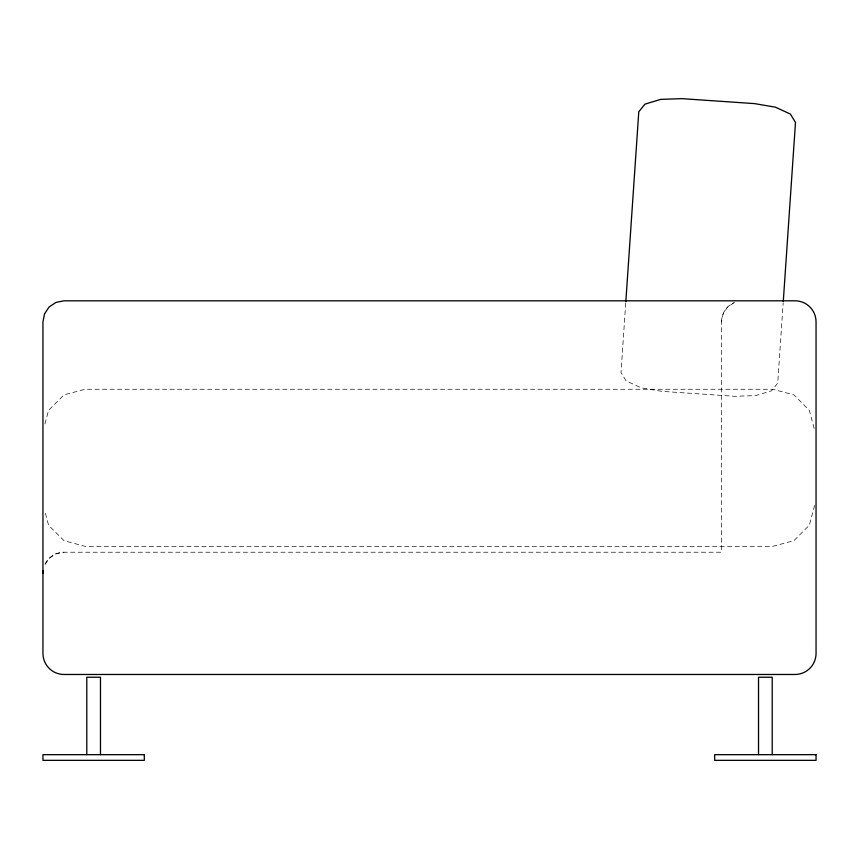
<?xml version="1.0" encoding="UTF-8"?>
<svg xmlns="http://www.w3.org/2000/svg" width="859" height="859" viewBox="0 0 859 859"><rect width="100%" height="100%" fill="white"/><g stroke="black" fill="none" stroke-linecap="round" stroke-linejoin="round"><path stroke-width="0.64" stroke-dasharray="4.29 3.22" d="M625.749 302.98L621.003 372.516L626.093 380.881L641.072 387.774L661.924 391.35L734.606 396.3L755.759 395.591L771.532 390.802L777.706 383.2L783.172 302.969M45.205 564.234L49.113 558.382L55.942 553.819L64.006 552.219L721.517 552.219L721.517 321.857L723.128 313.803L727.691 306.974L733.543 303.066M44.936 423.927L48.587 410.312L64.006 394.893L85.052 389.256L772.853 389.256L793.909 394.893L809.318 410.312L814.622 430.123M814.622 505.446L809.318 525.268L793.909 540.676L772.853 546.313L85.052 546.313L64.006 540.676L48.587 525.268L44.936 511.642M721.517 321.857A21.056 21.056 0 0 1 734.52 302.411M45.022 564.148A21.056 21.056 0 0 1 64.006 552.219"/><path stroke-width="1.29" d="M625.835 301.649L638.785 111.756L644.959 104.164L660.732 99.365L681.885 98.656L754.567 103.617L775.419 107.182L790.398 114.075L795.488 122.44L783.268 301.627M772.22 754.674L772.22 677.236L758.529 677.236L758.529 754.674M100.471 754.674L100.471 677.236L86.78 677.236L86.78 754.674M42.95 573.264A21.056 21.056 0 0 1 43.079 570.924M44.55 313.803L42.95 321.857L42.95 653.42A21.056 21.056 0 0 0 64.006 674.476L794.994 674.476A21.056 21.056 0 0 0 816.05 653.42L816.05 321.857A21.056 21.056 0 0 0 794.994 300.811L64.006 300.811L55.942 302.411L49.113 306.974L44.55 313.803M144.312 754.674L42.95 754.674L42.95 760.344L144.312 760.344L144.312 754.674M816.05 754.674L714.688 754.674L714.688 760.344L816.05 760.344L816.05 754.674"/></g></svg>
